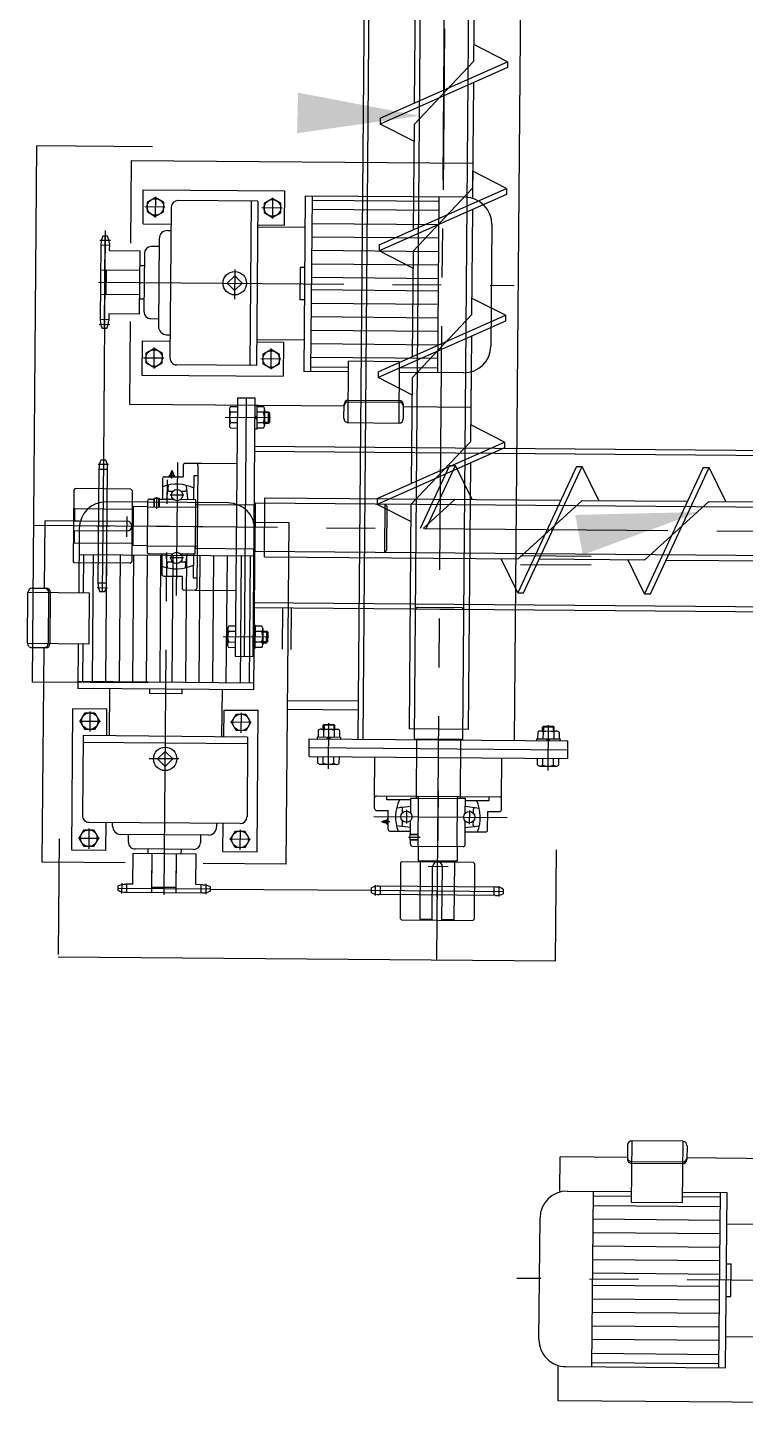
# Model space of a CAD drawing. Header units: millimetres. Extents: x 10462777 to 22643323, y 453826 to 1389191.
# Drawn here: x 11228639 to 11229375, y 601181 to 602592 of the extents above; entities that cross this region are included whole.
import ezdxf

# ---------------------------------------------------------------- set-up
doc = ezdxf.new("R2010")
doc.units = ezdxf.units.MM
doc.header["$LTSCALE"] = 200
doc.header["$MEASUREMENT"] = 0
doc.linetypes.add('CENTER', pattern=[2, 1.25, -0.25, 0.25, -0.25])
doc.layers.get('0').update_dxf_attribs({"linetype": 'CONTINUOUS'})
for name, color, linetype in [('1', 1, 'CENTER'), ('2', 2, 'CONTINUOUS'), ('4', 4, 'CONTINUOUS'), ('5', 4, 'CONTINUOUS'), ('CL', 3, 'CONTINUOUS'), ('panel', 4, 'CONTINUOUS')]:
    doc.layers.add(name, color=color, linetype=linetype)

# ---------------------------------------------------------------- blocks, each defined once
blk = doc.blocks.new('RS50-17NT')
for p, q in [((39.3, 0), (-39.3, 0)), ((-38.1, 0), (-38.1, -8.7)), ((-12.5, 0), (-12.5, -40)), ((12.5, 0), (12.5, -40)), ((38.1, 0), (38.1, -8.7)), ((-47.2, -2), (-47.2, -6.7)), ((-32.5, -8.7), (-39.3, -8.7)), ((-32.5, -40), (-32.5, -8.7)), ((39.3, -8.7), (32.5, -8.7)), ((32.5, -8.7), (32.5, -40)), ((47.2, -6.7), (47.2, -2)), ((32.5, -40), (-32.5, -40))]:
    blk.add_line(p, q)
for centre, start, end in [((-39.3, -16.9), 90, 117.8693), ((39.3, -16.9), 62.1307, 90), ((-39.3, 8.2), 242.1307, 270), ((39.3, 8.2), 270, 297.8693)]:
    blk.add_arc(centre, 16.9, start, end)
at = {"layer": '1'}
blk.add_line((-47.2, -4.4), (47.2, -4.4), dxfattribs=at)
at = {"layer": 'CL'}
for p, q in [((-43.2, 1), (-43.2, -9.7)), ((0, 2), (0, -42)), ((43.2, 1), (43.2, -9.7))]:
    blk.add_line(p, q, dxfattribs=at)
blk = doc.blocks.new('shot mc')
for p, q in [((13133584.9, -247464.8), (13133578.1, -248298.4)), ((13133244.4, -248239.7), (13133248.9, -247689.9)), ((13133367.4, -247690.9), (13133248.9, -247689.9)), ((13133345.8, -247704.8), (13133345.1, -247789.8)), ((13133345.8, -247704.8), (13133695.8, -247707.7)), ((13133695.8, -247707.7), (13133695.5, -247742.7)), ((13133357.8, -247769.9), (13133358.1, -247734.9)), ((13133358.1, -247734.9), (13133503.1, -247736.1)), ((13133502.8, -247771.1), (13133503.1, -247736.1)), ((13133524, -247741.3), (13133522.6, -247921.3)), ((13133687.9, -247742.6), (13133524, -247741.3)), ((13133531, -247741.3), (13133529.5, -247921.3)), ((13133661, -247742.4), (13133659.6, -247922.4)), ((13133386.7, -247752.7), (13133385.4, -247907.6)), ((13133475.5, -247746.5), (13133393.7, -247745.9)), ((13133475.5, -247746.5), (13133393.7, -247745.9)), ((13133468.6, -247746.5), (13133467.2, -247915.1)), ((13133475.5, -247746.5), (13133474.1, -247915.2)), ((13133357.8, -247769.9), (13133386.5, -247770.1)), ((13133715.3, -247770.5), (13133714.3, -247895.2)), ((13133382.8, -247776.8), (13133386.5, -247776.8)), ((13133475.3, -247770.9), (13133502.8, -247771.1)), ((13133523.8, -247773.6), (13133475.3, -247773.2)), ((13133374.3, -247793.2), (13133366.3, -247793.2)), ((13133374.4, -247785.1), (13133373.7, -247875)), ((13133359.2, -247812.9), (13133355, -247812.9)), ((13133359.3, -247800), (13133358.8, -247860)), ((13133518.8, -247814.6), (13133518.5, -247847.9)), ((13133523.4, -247814.6), (13133518.8, -247814.6)), ((13133358.9, -247846.9), (13133354.7, -247846.9)), ((13133523.2, -247847.9), (13133518.5, -247847.9)), ((13133365.7, -247867), (13133373.7, -247867.1)), ((13133344.5, -247869.8), (13133343.8, -247954.8)), ((13133382, -247883.5), (13133385.6, -247883.5)), ((13133356.8, -247889.9), (13133356.5, -247924.9)), ((13133356.8, -247889.9), (13133385.6, -247890.1)), ((13133474.3, -247890.9), (13133501.8, -247891.1)), ((13133522.8, -247889), (13133474.4, -247888.6)), ((13133501.8, -247891.1), (13133501.5, -247926.1)), ((13133567.9, -247973.6), (13133568.4, -247910.8)), ((13133620.8, -247911.2), (13133568.4, -247910.8)), ((13133620.3, -247974.1), (13133620.8, -247911.2)), ((13133356.5, -247924.9), (13133501.5, -247926.1)), ((13133474.1, -247915.2), (13133392.3, -247914.5)), ((13133474.1, -247915.2), (13133392.3, -247914.5)), ((13133568.4, -247921.6), (13133522.6, -247921.3)), ((13133686.4, -247922.6), (13133620.7, -247922.1)), ((13133694.1, -247922.7), (13133693.8, -247957.7)), ((13133454.5, -247948.2), (13133452.4, -248213.2)), ((13133454.5, -247948.2), (13133472.5, -247948.4)), ((13133463.5, -247948.3), (13133461.4, -248213.3)), ((13133472.5, -247948.4), (13133470.4, -248213.4)), ((13133568.1, -247950.6), (13133620.5, -247951.1)), ((13133568.1, -247952.3), (13133620.4, -247952.8)), ((13133343.8, -247954.8), (13133563.8, -247956.6)), ((13133563.7, -247969.3), (13133563.8, -247954.9)), ((13133624.6, -247969.8), (13133624.7, -247955.4)), ((13133624.7, -247957.1), (13133693.8, -247957.7)), ((13133567.9, -247973.6), (13133620.3, -247974.1)), ((13135268.1, -248013), (13133472.1, -247998.3)), ((13133311.8, -248139.2), (13133312.8, -248019.9)), ((13133312.7, -248021.3), (13133321.4, -248021.4)), ((13133314.8, -248012), (13133319.6, -248012)), ((13133320.5, -248139.3), (13133321.5, -248019.9)), ((13133412, -248015.4), (13133454, -248015.7)), ((13133286.8, -248042.8), (13133286.2, -248115.8)), ((13133288.3, -248041.4), (13133286.8, -248042.8)), ((13133346.8, -248043.3), (13133345.3, -248041.8)), ((13133346.8, -248043.3), (13133346.2, -248116.3)), ((13133445, -248056), (13133320.4, -248054.9)), ((13133347.6, -248059.8), (13133346.6, -248060.8)), ((13133347.6, -248059.8), (13133347.3, -248099.8)), ((13133362.4, -248060), (13133347.6, -248059.8)), ((13133256.9, -248143.5), (13133257.5, -248074.4)), ((13133292.5, -248074.7), (13133257.5, -248074.4)), ((13133507.5, -248076.5), (13133472.5, -248076.2)), ((13133504.6, -248426.5), (13133507.5, -248076.5)), ((13133292.4, -248082.4), (13133291.9, -248148.1)), ((13133472.4, -248083.9), (13133471.1, -248247.7)), ((13133472.2, -248110.7), (13133292.2, -248109.2)), ((13133347.3, -248099.8), (13133346.3, -248098.8)), ((13133362.1, -248100), (13133347.3, -248099.8)), ((13133287.7, -248117.4), (13133286.2, -248115.8)), ((13133344.6, -248117.8), (13133346.2, -248116.3)), ((13133817.2, -248111), (13133744.8, -248110.4)), ((13133817.1, -248120), (13133744.8, -248119.4)), ((13133239.5, -248200), (13133239.9, -248147.7)), ((13133239.9, -248147.7), (13133302.7, -248148.2)), ((13133244.2, -248143.4), (13133258.7, -248143.6)), ((13133260.8, -248200.2), (13133261.2, -248147.8)), ((13133262.5, -248200.2), (13133262.9, -248147.8)), ((13133302.7, -248148.2), (13133302.3, -248200.5)), ((13133311.8, -248137.8), (13133320.5, -248137.9)), ((13133318.5, -248147.2), (13133313.7, -248147.2)), ((13133410.9, -248145.4), (13133452.9, -248145.7)), ((13135266.7, -248178.2), (13133470.8, -248163.5)), ((13133500.7, -248206.1), (13133501.1, -248163.7)), ((13133509.7, -248206.2), (13133510.1, -248163.8)), ((13133239.5, -248200), (13133302.3, -248200.5)), ((13133243.7, -248204.3), (13133258.2, -248204.4)), ((13133254.6, -248424.4), (13133256.4, -248204.4)), ((13133291.5, -248200.4), (13133291.1, -248246.2)), ((13133452.4, -248213.2), (13133470.4, -248213.4)), ((13133362.9, -248240.6), (13133244.4, -248239.7)), ((13133471.1, -248247.7), (13133291.1, -248246.2)), ((13133471.1, -248240.8), (13133291.2, -248239.3)), ((13133323.4, -248246.5), (13133323, -248295)), ((13133364.4, -248246.8), (13133364.4, -248251.4)), ((13133397.7, -248247.1), (13133397.7, -248251.7)), ((13133438.8, -248247.4), (13133438.4, -248295.9)), ((13133397.7, -248251.7), (13133364.4, -248251.4)), ((13133506, -248258.5), (13133578.4, -248259.1)), ((13133284.7, -248412.2), (13133285.9, -248267.2)), ((13133320.9, -248267.4), (13133285.9, -248267.2)), ((13133320.7, -248294.9), (13133320.9, -248267.4)), ((13133440.7, -248295.9), (13133440.9, -248268.4)), ((13133440.9, -248268.4), (13133475.9, -248268.7)), ((13133474.7, -248413.7), (13133475.9, -248268.7)), ((13133505.9, -248267.5), (13133578.3, -248268.1)), ((13133296.4, -248294.7), (13133295.7, -248376.6)), ((13133296.4, -248294.7), (13133295.7, -248376.6)), ((13133465, -248303), (13133296.3, -248301.7)), ((13133465, -248296.1), (13133296.4, -248294.7)), ((13133465, -248296.1), (13133464.4, -248378)), ((13133465, -248296.1), (13133464.4, -248378)), ((13133528, -248316), (13133528.2, -248298)), ((13133528.1, -248307), (13133793.1, -248309.1)), ((13133528.2, -248298), (13133793.2, -248300.1)), ((13133793, -248318.1), (13133793.2, -248300.1)), ((13133528, -248316), (13133793, -248318.1)), ((13133595.2, -248358.5), (13133595.5, -248316.5)), ((13133725.2, -248359.6), (13133725.5, -248317.6)), ((13133457.4, -248384.8), (13133302.6, -248383.6)), ((13133319.7, -248412.4), (13133320, -248383.7)), ((13133326.6, -248387.4), (13133326.6, -248383.8)), ((13133433.3, -248388.3), (13133433.3, -248384.6)), ((13133439.7, -248413.4), (13133440, -248384.7)), ((13133271.9, -248400.6), (13133270.9, -248519.1)), ((13133424.8, -248396.6), (13133334.9, -248395.9)), ((13133342.8, -248404), (13133342.9, -248395.9)), ((13133416.7, -248396.5), (13133416.6, -248404.6)), ((13133319.7, -248412.4), (13133284.7, -248412.2)), ((13133409.6, -248411.4), (13133349.7, -248410.9)), ((13133362.7, -248411), (13133362.7, -248415.3)), ((13133396.8, -248411.3), (13133396.7, -248415.6)), ((13133439.7, -248413.4), (13133474.7, -248413.7)), ((13133639.8, -248408.1), (13133639.7, -248422.9)), ((13133679.8, -248408.4), (13133679.7, -248423.2)), ((13133780.6, -248525.7), (13133781.5, -248411.7)), ((13133339.6, -248425.1), (13133254.6, -248424.4)), ((13133504.6, -248426.5), (13133419.6, -248425.8)), ((13133623.2, -248423.7), (13133621.6, -248425.2)), ((13133623.2, -248423.7), (13133696.1, -248424.3)), ((13133639.7, -248422.9), (13133640.7, -248423.9)), ((13133639.7, -248422.9), (13133679.7, -248423.2)), ((13133679.7, -248423.2), (13133678.7, -248424.2)), ((13133697.6, -248425.8), (13133696.1, -248424.3)), ((13133591.8, -248455.7), (13133591.8, -248450.9)), ((13133719.1, -248450), (13133599.7, -248449)), ((13133719.1, -248458.7), (13133599.7, -248457.7)), ((13133601.1, -248457.8), (13133601.2, -248449.1)), ((13133717.6, -248458.7), (13133717.7, -248450)), ((13133727, -248452), (13133727, -248456.8)), ((13133621.2, -248482.2), (13133622.7, -248483.7)), ((13133622.7, -248483.7), (13133695.7, -248484.3)), ((13133697.2, -248482.8), (13133695.7, -248484.3)), ((13133270.9, -248521.6), (13133780.6, -248525.7)), ((13133854.4, -248714.5), (13133854.3, -248729)), ((13133858.7, -248710.3), (13133858.2, -248773.1)), ((13133911, -248710.7), (13133858.7, -248710.3)), ((13133911, -248710.7), (13133910.5, -248773.6)), ((13133915.3, -248715), (13133915.1, -248729.5)), ((13133784.9, -248761.7), (13133785.2, -248726.7)), ((13133854.3, -248727.3), (13133785.2, -248726.7)), ((13134135.2, -248729.6), (13133915.2, -248727.8)), ((13133910.9, -248732), (13133858.5, -248731.6)), ((13133910.8, -248733.7), (13133858.5, -248733.3)), ((13133792.6, -248761.8), (13133858.3, -248762.3)), ((13133817.9, -248942), (13133819.4, -248762)), ((13133910.6, -248762.7), (13133956.4, -248763.1)), ((13133948, -248943), (13133949.5, -248763)), ((13133954.9, -248943.1), (13133956.4, -248763.1)), ((13133858.2, -248773.1), (13133910.5, -248773.6)), ((13133763.6, -248913.8), (13133764.7, -248789.2)), ((13133956.1, -248795.4), (13134004.6, -248795.8)), ((13133955.8, -248836.5), (13133960.4, -248836.5)), ((13133960.1, -248869.8), (13133960.4, -248836.5)), ((13133955.5, -248869.8), (13133960.1, -248869.8)), ((13133955.2, -248910.8), (13134003.7, -248911.2)), ((13133783.1, -248976.7), (13133783.4, -248941.7)), ((13133791.1, -248941.8), (13133954.9, -248943.1)), ((13134133.1, -248979.6), (13133783.1, -248976.7))]:
    blk.add_line(p, q)
at = {"color": 1}
for p, q in [((13133666.7, -247569.8), (13133665.3, -247735)), ((13133387.5, -248030.9), (13133387.6, -248022.3)), ((13133393, -248014.6), (13133391.9, -248151.1)), ((13133371.8, -248050.2), (13133371.7, -248062.1)), ((13133399.7, -248048.1), (13133385.7, -248048)), ((13133419.2, -248080.4), (13133350.7, -248079.9)), ((13133399.2, -248112.5), (13133385.2, -248112.3)), ((13133660.2, -248351.3), (13133659.7, -248419.8)), ((13133594.4, -248377.5), (13133730.9, -248378.6)), ((13133627.9, -248370.8), (13133627.8, -248384.8)), ((13133692.3, -248371.3), (13133692.2, -248385.3)), ((13133610.8, -248383), (13133602.2, -248382.9)), ((13133630, -248398.7), (13133641.9, -248398.8))]:
    blk.add_line(p, q, dxfattribs=at)
at = {"color": 2, "linetype": 'CENTER'}
for p, q in [((13133451.9, -247816.8), (13133451.6, -247847)), ((13133394.4, -248318.6), (13133364.2, -248318.4))]:
    blk.add_line(p, q, dxfattribs=at)
at = {"color": 3}
for p, q in [((13133386.8, -248024.2), (13133387.5, -248024.2)), ((13133388.3, -248024.2), (13133387.5, -248024.2)), ((13133399, -248017.3), (13133398.9, -248029.3)), ((13133401, -248015.3), (13133412, -248015.4)), ((13133414, -248017.4), (13133412.9, -248143.4)), ((13133377.9, -248031.1), (13133377.7, -248052.1)), ((13133379.9, -248029.1), (13133398.9, -248029.3)), ((13133383.7, -248037.7), (13133381.9, -248052.1)), ((13133384.7, -248029.1), (13133384.7, -248028.2)), ((13133384.9, -248028), (13133387.5, -248028)), ((13133386.1, -248028.2), (13133386, -248029.2)), ((13133390.1, -248028.1), (13133387.5, -248028)), ((13133389, -248028.3), (13133389, -248029.2)), ((13133390.4, -248029.2), (13133390.4, -248028.3)), ((13133401.9, -248038), (13133403.5, -248052.3)), ((13133409.9, -248052.4), (13133410.1, -248027.8)), ((13133410.1, -248027.8), (13133413.9, -248027.8)), ((13133364.5, -248052), (13133368.8, -248052)), ((13133374.7, -248051.5), (13133368.8, -248051.4)), ((13133368.8, -248051.4), (13133368.8, -248060)), ((13133369.4, -248051.4), (13133369.4, -248060)), ((13133374, -248060.1), (13133374.1, -248051.5)), ((13133374.6, -248060.1), (13133374.7, -248051.5)), ((13133374.7, -248052.1), (13133388.7, -248052.2)), ((13133384.6, -248043.8), (13133388.8, -248043.8)), ((13133396.7, -248043.9), (13133400.9, -248043.9)), ((13133396.7, -248052.2), (13133411.7, -248052.4)), ((13133411.7, -248052.4), (13133411.6, -248060.4)), ((13133362.5, -248054), (13133362, -248106)), ((13133362.4, -248060), (13133413.6, -248060.4)), ((13133362.1, -248100), (13133413.3, -248100.4)), ((13133364, -248108), (13133388.3, -248108.2)), ((13133377.2, -248108.1), (13133377.1, -248129.1)), ((13133383, -248122.5), (13133381.4, -248108.1)), ((13133396.2, -248108.2), (13133411.2, -248108.4)), ((13133401.2, -248122.5), (13133403, -248108.3)), ((13133409.4, -248108.3), (13133409.2, -248132.9)), ((13133411.2, -248108.4), (13133411.3, -248100.4)), ((13133384, -248116.5), (13133388.2, -248116.5)), ((13133396.1, -248116.6), (13133400.3, -248116.6)), ((13133379, -248131.1), (13133398, -248131.3)), ((13133398, -248131.3), (13133397.9, -248143.3)), ((13133409.2, -248132.9), (13133413, -248132.9)), ((13133399.9, -248145.3), (13133410.9, -248145.4)), ((13133595.1, -248369.5), (13133595.2, -248358.5)), ((13133597.2, -248356.5), (13133723.2, -248357.6)), ((13133607.6, -248360.4), (13133607.7, -248356.6)), ((13133632.2, -248360.6), (13133607.6, -248360.4)), ((13133632.1, -248373.8), (13133632.2, -248358.8)), ((13133632.2, -248358.8), (13133640.2, -248358.9)), ((13133639.8, -248408.1), (13133640.2, -248356.9)), ((13133679.8, -248408.4), (13133680.2, -248357.2)), ((13133688.2, -248359.3), (13133680.2, -248359.2)), ((13133688.1, -248374.3), (13133688.2, -248359.3)), ((13133688.2, -248361.1), (13133712.7, -248361.3)), ((13133712.7, -248361.3), (13133712.7, -248357.5)), ((13133725.1, -248370.6), (13133725.2, -248359.6)), ((13133597.1, -248371.5), (13133609.1, -248371.6)), ((13133608.9, -248390.6), (13133609.1, -248371.6)), ((13133617.9, -248368.6), (13133632.1, -248367)), ((13133623.7, -248373.8), (13133623.7, -248369.6)), ((13133702.3, -248369.3), (13133688.1, -248367.5)), ((13133696.4, -248374.4), (13133696.5, -248370.2)), ((13133710.9, -248391.5), (13133711.1, -248372.5)), ((13133711.1, -248372.5), (13133723.1, -248372.6)), ((13133604, -248382.2), (13133604, -248383)), ((13133604, -248383.7), (13133604, -248383)), ((13133607.8, -248385.6), (13133607.9, -248383)), ((13133607.9, -248380.4), (13133607.9, -248383)), ((13133609, -248380.1), (13133608.1, -248380.1)), ((13133608.1, -248381.5), (13133609, -248381.5)), ((13133608.1, -248384.4), (13133609, -248384.5)), ((13133609, -248385.8), (13133608.1, -248385.8)), ((13133617.5, -248386.8), (13133631.9, -248388.6)), ((13133623.6, -248385.9), (13133623.6, -248381.7)), ((13133631.9, -248395.8), (13133632, -248381.8)), ((13133687.8, -248406.5), (13133688, -248382.2)), ((13133702.4, -248387.5), (13133687.9, -248389.1)), ((13133696.3, -248386.5), (13133696.4, -248382.3)), ((13133610.9, -248392.6), (13133631.9, -248392.8)), ((13133631.3, -248395.8), (13133631.2, -248401.7)), ((13133631.2, -248401.1), (13133639.8, -248401.1)), ((13133631.2, -248401.7), (13133639.8, -248401.7)), ((13133639.9, -248395.9), (13133631.3, -248395.8)), ((13133639.9, -248396.5), (13133631.3, -248396.4)), ((13133631.8, -248406), (13133631.8, -248401.7)), ((13133687.9, -248393.3), (13133708.9, -248393.4)), ((13133633.8, -248408), (13133685.8, -248408.5))]:
    blk.add_line(p, q, dxfattribs=at)
at = {"color": 7, "linetype": 'Continuous'}
for p, q in [((13133345.3, -248041.8), (13133288.3, -248041.4)), ((13133344.6, -248117.8), (13133287.7, -248117.4)), ((13133621.6, -248425.2), (13133621.2, -248482.2)), ((13133697.6, -248425.8), (13133697.2, -248482.8))]:
    blk.add_line(p, q, dxfattribs=at)
for points in [[(13133370.4, -247762.3), (13133378.9, -247757.5), (13133379, -247747.7), (13133370.5, -247742.7), (13133362, -247747.5), (13133361.9, -247757.3)], [(13133490.4, -247763.3), (13133498.9, -247758.5), (13133499, -247748.7), (13133490.5, -247743.7), (13133482, -247748.5), (13133481.9, -247758.3)], [(13133444.1, -247830.6), (13133451.8, -247823), (13133459.4, -247830.7), (13133451.7, -247838.3)], [(13133369.1, -247917.3), (13133377.6, -247912.5), (13133377.7, -247902.7), (13133369.3, -247897.7), (13133360.7, -247902.5), (13133360.7, -247912.3)], [(13133489.1, -247918.3), (13133497.6, -247913.5), (13133497.7, -247903.7), (13133489.3, -247898.7), (13133480.7, -247903.5), (13133480.6, -247913.3)], [(13133293.5, -248279.7), (13133298.5, -248271.3), (13133308.3, -248271.4), (13133313.1, -248279.9), (13133308.2, -248288.3), (13133298.4, -248288.3)], [(13133448.5, -248281), (13133453.5, -248272.5), (13133463.3, -248272.6), (13133468.1, -248281.2), (13133463.1, -248289.6), (13133453.3, -248289.5)], [(13133380.4, -248326.2), (13133388.2, -248318.6), (13133380.6, -248310.8), (13133372.8, -248318.4)], [(13133292.5, -248399.7), (13133297.5, -248391.3), (13133307.3, -248391.4), (13133312.1, -248399.9), (13133307.2, -248408.3), (13133297.4, -248408.2)], [(13133447.5, -248401), (13133452.5, -248392.5), (13133462.3, -248392.6), (13133467.1, -248401.2), (13133462.2, -248409.6), (13133452.4, -248409.5)]]:
    blk.add_lwpolyline(points, close=True)
for centre, radius in [((13133370.5, -247752.5), 8.49), ((13133490.4, -247753.5), 8.49), ((13133451.8, -247830.7), 12), ((13133369.2, -247907.5), 8.49), ((13133489.2, -247908.5), 8.49), ((13133303.3, -248279.8), 8.49), ((13133458.3, -248281.1), 8.49), ((13133380.5, -248318.5), 12), ((13133302.3, -248399.8), 8.49), ((13133457.3, -248401.1), 8.49)]:
    blk.add_circle(centre, radius)
at = {"color": 3}
for centre in [(13133392.7, -248048), (13133392.2, -248112.4), (13133627.8, -248377.8), (13133692.2, -248378.3)]:
    blk.add_circle(centre, 5.77, dxfattribs=at)
for centre, radius, start, end in [((13133393.6, -247752.8), 6.92, 89.5305, 179.5305), ((13133687.6, -247770.3), 27.7, 359.5305, 89.5305), ((13133382.8, -247785.1), 8.39, 89.5305, 179.5305), ((13133366.2, -247800.1), 6.92, 89.5305, 179.5305), ((13133365.8, -247860.1), 6.92, 179.5305, 269.5305), ((13133382, -247875.1), 8.39, 179.5305, 269.5305), ((13133686.6, -247894.9), 27.7, 269.5305, 359.5305), ((13133392.3, -247907.6), 6.92, 179.5305, 269.5305), ((13133568.1, -247954.9), 4.26, 89.5305, 179.5305), ((13133568.1, -247956.6), 4.26, 89.5305, 179.5305), ((13133620.4, -247957), 4.26, 359.5305, 89.5305), ((13133620.4, -247955.3), 4.26, 359.5305, 89.5305), ((13133568, -247969.4), 4.26, 179.5305, 269.5305), ((13133620.3, -247969.8), 4.26, 269.5305, 359.5305), ((13133329.7, -248020), 16.9, 151.6612, 179.5305), ((13133304.6, -248019.8), 16.9, 359.5305, 27.3997), ((13133320.1, -248082.6), 27.7, 89.5305, 179.5305), ((13133444.7, -248083.6), 27.7, 359.5305, 89.5305), ((13133244.2, -248147.7), 4.26, 89.5305, 179.5305), ((13133256.9, -248147.8), 4.26, 359.5305, 89.5305), ((13133258.6, -248147.8), 4.26, 359.5305, 89.5305), ((13133328.7, -248139.4), 16.9, 179.5305, 207.3997), ((13133303.6, -248139.2), 16.9, 331.6612, 359.5305), ((13133243.7, -248200), 4.26, 179.5305, 269.5305), ((13133256.5, -248200.1), 4.26, 269.5305, 359.5305), ((13133258.2, -248200.2), 4.26, 269.5305, 359.5305), ((13133302.6, -248376.6), 6.92, 179.5305, 269.5305), ((13133335, -248387.5), 8.39, 179.5305, 269.5305), ((13133424.9, -248388.2), 8.39, 269.5305, 359.5305), ((13133457.4, -248377.9), 6.92, 269.5305, 359.5305), ((13133349.7, -248404), 6.92, 179.5305, 269.5305), ((13133409.7, -248404.5), 6.92, 269.5305, 359.5305), ((13133599.6, -248465.9), 16.9, 89.5305, 117.3997), ((13133599.8, -248440.8), 16.9, 241.6612, 269.5305), ((13133719, -248466.9), 16.9, 61.6612, 89.5305), ((13133719.2, -248441.8), 16.9, 269.5305, 297.3997), ((13133858.7, -248714.6), 4.26, 89.5305, 179.5305), ((13133911, -248715), 4.26, 359.5305, 89.5305), ((13133858.6, -248727.3), 4.26, 179.5305, 269.5305), ((13133858.5, -248729), 4.26, 179.5305, 269.5305), ((13133910.9, -248729.5), 4.26, 269.5305, 359.5305), ((13133910.9, -248727.8), 4.26, 269.5305, 359.5305), ((13133792.4, -248789.4), 27.7, 89.5305, 179.5305), ((13133791.3, -248914.1), 27.7, 179.5305, 269.5305)]:
    blk.add_arc(centre, radius, start, end)
for centre, radius, start, end in [((13133376.1, -248023), 10.7, 331.9998, 353.5358), ((13133399, -248023.2), 10.7, 185.5252, 207.0612), ((13133401, -248017.3), 2, 89.5305, 179.5305), ((13133412, -248017.4), 2, 359.5305, 89.5305), ((13133392.1, -248078.2), 41.4, 64.3851, 110.2646), ((13133379.9, -248031.1), 2, 89.5305, 179.5305), ((13133384.9, -248028.2), 0.22, 89.5305, 179.5305), ((13133385.8, -248028.2), 0.22, 359.5305, 89.5305), ((13133386.3, -248028.2), 0.22, 89.5305, 179.5305), ((13133388.8, -248028.3), 0.22, 359.5305, 89.5305), ((13133389.2, -248028.3), 0.22, 89.5305, 179.5305), ((13133390.1, -248028.3), 0.22, 359.5305, 89.5305), ((13133364.5, -248054), 2, 89.5305, 179.5305), ((13133384.6, -248042.3), 1.5, 172.8373, 269.5305), ((13133400.9, -248042.4), 1.5, 269.5305, 6.2237), ((13133364, -248106), 2, 179.5305, 269.5305), ((13133392.1, -248082.2), 41.4, 248.7963, 294.6758), ((13133384, -248118), 1.5, 89.5305, 186.2237), ((13133400.3, -248118.1), 1.5, 352.8373, 89.5305), ((13133379.1, -248129.1), 2, 179.5305, 269.5305), ((13133399.9, -248143.3), 2, 179.5305, 269.5305), ((13133410.9, -248143.4), 2, 269.5305, 359.5305), ((13133597.2, -248358.5), 2, 89.5305, 179.5305), ((13133658, -248378.4), 41.4, 154.3851, 200.2646), ((13133662, -248378.4), 41.4, 338.7963, 24.6758), ((13133723.2, -248359.6), 2, 359.5305, 89.5305), ((13133597.1, -248369.5), 2, 179.5305, 269.5305), ((13133622.2, -248369.6), 1.5, 359.5305, 96.2237), ((13133698, -248370.2), 1.5, 82.8373, 179.5305), ((13133723.1, -248370.6), 2, 269.5305, 359.5305), ((13133603, -248371.5), 10.7, 275.5252, 297.0612), ((13133602.8, -248394.4), 10.7, 61.9998, 83.5358), ((13133608.1, -248384.2), 0.22, 179.5305, 269.5305), ((13133608.1, -248384.7), 0.22, 89.5305, 179.5305), ((13133608.1, -248385.6), 0.22, 179.5305, 269.5305), ((13133608.1, -248380.4), 0.22, 89.5305, 179.5305), ((13133608.1, -248381.3), 0.22, 179.5305, 269.5305), ((13133608.1, -248381.7), 0.22, 89.5305, 179.5305), ((13133610.9, -248390.6), 2, 179.5305, 269.5305), ((13133622.1, -248385.9), 1.5, 262.8373, 359.5305), ((13133697.8, -248386.5), 1.5, 179.5305, 276.2237), ((13133708.9, -248391.4), 2, 269.5305, 359.5305), ((13133633.8, -248406), 2, 179.5305, 269.5305), ((13133685.8, -248406.5), 2, 269.5305, 359.5305)]:
    blk.add_arc(centre, radius, start, end, dxfattribs=at)
for points in [[(13133515.7, -247676.9), (13133641.2, -247659), (13133516.7, -247635.3)], [(13133808.5, -248109.3), (13133927.3, -248065.4), (13133800.7, -248068.3)]]:
    blk.add_solid(points)
at = {"layer": '1'}
for p, q in [((13133658.8, -248524.7), (13133684.6, -245377.1)), ((13133370.5, -247742), (13133370.4, -247763.3)), ((13133380.2, -247752.6), (13133359.7, -247752.4)), ((13133500.3, -247753.6), (13133479.7, -247753.4)), ((13133490.5, -247743), (13133490.4, -247764.3)), ((13133313.5, -247829.6), (13133738, -247833)), ((13133369.1, -247918), (13133369.3, -247896.7)), ((13133489.1, -247919), (13133489.3, -247897.7)), ((13133379, -247907.6), (13133358.4, -247907.4)), ((13133499, -247908.6), (13133478.4, -247908.4)), ((13133441.9, -247968.1), (13133488.5, -247968.5)), ((13133317.2, -248012), (13133316.1, -248147.2)), ((13133379.4, -248456.8), (13133382.9, -248032.2)), ((13133245.8, -248079), (13135300.1, -248095.8)), ((13133341.4, -248090.7), (13133341.5, -248070.1)), ((13133440, -248193.1), (13133486.6, -248193.5)), ((13133303.4, -248270), (13133303.2, -248290.6)), ((13133458.4, -248271.3), (13133458.2, -248291.8)), ((13133292.8, -248279.7), (13133314.1, -248279.9)), ((13133468.8, -248281.2), (13133447.5, -248281)), ((13133547.9, -248328.6), (13133548.3, -248282)), ((13133772.9, -248330.5), (13133773.3, -248283.9)), ((13133302.4, -248390), (13133302.2, -248410.6)), ((13133457.4, -248391.3), (13133457.2, -248411.9)), ((13133291.8, -248399.7), (13133313.1, -248399.9)), ((13133467.8, -248401.2), (13133446.5, -248401)), ((13133670.6, -248429.1), (13133649.9, -248429)), ((13133591.8, -248453.3), (13133727, -248454.4)), ((13134165.5, -248854.8), (13133741, -248851.3))]:
    blk.add_line(p, q, dxfattribs=at)
at = {"layer": '2'}
for p, q in [((13133606.1, -245491.5), (13133583.1, -248298.4)), ((13133635.9, -248297.8), (13133658.9, -245492.9)), ((13133685.4, -248298.2), (13133708.4, -245493.3)), ((13133761.3, -245492.8), (13133738.3, -248299.7)), ((13133697.5, -247495.1), (13133696.6, -247603.3)), ((13133636.7, -247537.8), (13133635.8, -247646)), ((13133731.4, -247603.6), (13133696.8, -247585.9)), ((13133731.3, -247609.6), (13133600.8, -247667.5)), ((13133600.9, -247661.5), (13133731.4, -247603.6)), ((13133696.6, -247603.3), (13133635.6, -247667.8)), ((13133731.4, -247603.6), (13133731.3, -247609.6)), ((13133696.4, -247625.1), (13133695.6, -247733.3)), ((13133600.9, -247661.5), (13133600.8, -247667.5)), ((13133635.5, -247685.2), (13133600.8, -247667.5)), ((13133635.6, -247667.8), (13133634.7, -247776)), ((13133730.3, -247733.6), (13133695.7, -247715.9)), ((13133599.8, -247791.5), (13133730.3, -247733.6)), ((13133730.3, -247739.6), (13133599.8, -247797.5)), ((13133695.6, -247733.3), (13133634.5, -247797.8)), ((13133730.3, -247733.6), (13133730.3, -247739.6)), ((13133695.4, -247755.1), (13133694.5, -247863.3)), ((13133599.8, -247791.5), (13133599.8, -247797.5)), ((13133634.4, -247815.2), (13133599.8, -247797.5)), ((13133634.5, -247797.8), (13133633.6, -247906)), ((13133319.9, -247817.1), (13133319.7, -247842.1)), ((13133319.9, -247817.1), (13133354.9, -247817.4)), ((13133319.7, -247842.1), (13133354.7, -247842.4)), ((13133729.2, -247863.6), (13133694.6, -247845.9)), ((13133598.8, -247921.5), (13133729.2, -247863.6)), ((13133694.5, -247863.3), (13133633.5, -247927.8)), ((13133729.2, -247863.6), (13133729.2, -247869.6)), ((13133729.2, -247869.6), (13133598.7, -247927.5)), ((13133694.3, -247885.1), (13133693.4, -247993.3)), ((13133598.8, -247921.5), (13133598.7, -247927.5)), ((13133633.3, -247945.2), (13133598.7, -247927.5)), ((13133633.5, -247927.8), (13133632.6, -248036)), ((13133728.2, -247993.6), (13133693.6, -247975.9)), ((13133597.7, -248051.5), (13133728.2, -247993.6)), ((13133693.4, -247993.3), (13133632.4, -248057.8)), ((13133728.2, -247993.6), (13133728.1, -247999.6)), ((13135268, -248018), (13133472.1, -248003.3)), ((13133728.1, -247999.6), (13133597.7, -248057.5)), ((13133412, -248015.4), (13133418, -248015.4)), ((13133672, -248017.5), (13133642, -248082.3)), ((13133648, -248082.3), (13133678, -248017.5)), ((13133672, -248017.5), (13133678, -248017.5)), ((13133695.1, -248052.4), (13133678, -248017.5)), ((13133693.3, -248015.1), (13133691, -248288.3)), ((13133802, -248018.6), (13133741.9, -248148.1)), ((13133747.9, -248148.1), (13133808, -248018.6)), ((13133802, -248018.6), (13133808, -248018.6)), ((13133825.1, -248053.5), (13133808, -248018.6)), ((13133932, -248019.6), (13133871.9, -248149.1)), ((13133877.9, -248149.2), (13133938, -248019.7)), ((13133932, -248019.6), (13133938, -248019.7)), ((13133955.1, -248054.6), (13133938, -248019.7)), ((13133482.7, -248050.7), (13133785.9, -248053.2)), ((13133597.7, -248051.5), (13133597.7, -248057.5)), ((13133645, -248082.3), (13133677.7, -248052.3)), ((13133287.6, -248061.8), (13133286.6, -248062.8)), ((13133287.6, -248061.8), (13133287.5, -248074.3)), ((13133287.6, -248061.8), (13133346.6, -248062.3)), ((13133411.6, -248057.9), (13133411.3, -248102.9)), ((13133472.6, -248058.4), (13133411.6, -248057.9)), ((13133472.7, -248056.1), (13133472.3, -248105.6)), ((13133472.7, -248056.1), (13135257.6, -248070.7)), ((13133632.3, -248075.2), (13133597.7, -248057.5)), ((13133632.4, -248057.8), (13133630.5, -248287.8)), ((13133742.2, -248113.3), (13133807.7, -248053.4)), ((13133807.7, -248053.4), (13133915.9, -248054.2)), ((13133872.2, -248114.4), (13133937.7, -248054.4)), ((13133937.7, -248054.4), (13134045.9, -248055.3)), ((13133286.5, -248074.3), (13133341.5, -248074.8)), ((13133286.4, -248084.3), (13133341.4, -248084.8)), ((13133287.4, -248084.3), (13133287.3, -248096.8)), ((13133287.3, -248096.8), (13133286.3, -248095.8)), ((13133287.3, -248096.8), (13133346.3, -248097.3)), ((13133472.3, -248103.4), (13133411.3, -248102.9)), ((13133472.3, -248105.6), (13135257.2, -248120.2)), ((13133482.2, -248111.2), (13133742.2, -248113.3)), ((13133741.9, -248148.1), (13133724.8, -248113.2)), ((13133764, -248113.5), (13133872.2, -248114.4)), ((13133871.9, -248149.1), (13133854.8, -248114.2)), ((13133894, -248114.6), (13134002.2, -248115.5)), ((13133741.9, -248148.1), (13133747.9, -248148.1)), ((13133871.9, -248149.1), (13133877.9, -248149.2)), ((13135266.8, -248173.2), (13133470.8, -248158.5)), ((13133635.9, -248297.8), (13133685.4, -248298.2)), ((13133638.2, -248297.9), (13133637.7, -248358.9)), ((13133683.2, -248298.2), (13133682.7, -248359.2)), ((13133637.7, -248358.9), (13133682.7, -248359.2)), ((13133366.9, -248450.3), (13133367.2, -248415.3)), ((13133391.9, -248450.5), (13133392.2, -248415.5)), ((13133641.7, -248482.9), (13133642.2, -248423.9)), ((13133654.2, -248484), (13133654.6, -248429)), ((13133664.2, -248484.1), (13133664.6, -248429.1)), ((13133676.7, -248483.2), (13133677.2, -248424.2)), ((13133391.9, -248450.5), (13133366.9, -248450.3)), ((13133641.7, -248482.9), (13133642.7, -248483.9)), ((13133641.7, -248482.9), (13133654.2, -248483)), ((13133664.2, -248483.1), (13133676.7, -248483.2)), ((13133676.7, -248483.2), (13133675.7, -248484.2))]:
    blk.add_line(p, q, dxfattribs=at)
for centre, start, end in [((13133341.5, -248079.8), 269.5305, 89.5305), ((13133659.6, -248429), 359.5305, 179.5305)]:
    blk.add_arc(centre, 5, start, end, dxfattribs=at)
at = {"layer": '4'}
for p, q in [((13133319.1, -247776.8), (13133317.2, -248012)), ((13133482.2, -248111.2), (13133482.7, -248050.7)), ((13133605.7, -248057.2), (13133605.2, -248106.7)), ((13133607.6, -248059.2), (13133605.7, -248057.2)), ((13133607.6, -248059.2), (13133607.3, -248104.7)), ((13133607.3, -248104.7), (13133605.2, -248106.7)), ((13133639, -248162.9), (13133637, -248164.8)), ((13133637, -248164.8), (13133686.5, -248165.3)), ((13133639, -248162.9), (13133684.5, -248163.2)), ((13133684.5, -248163.2), (13133686.5, -248165.3)), ((13133691, -248288.3), (13133630.5, -248287.8)), ((13133426.6, -248452), (13133591.8, -248453.3))]:
    blk.add_line(p, q, dxfattribs=at)
for points in [[(13133482.7, -248050.7), (13133482.7, -248056.2), (13133476.6, -248056.1), (13133482.7, -248050.7)], [(13133482.2, -248111.2), (13133482.3, -248105.7), (13133476.2, -248105.6), (13133482.2, -248111.2)], [(13133630.5, -248287.8), (13133636, -248287.8), (13133636, -248293.9), (13133630.5, -248287.8)], [(13133691, -248288.3), (13133685.5, -248288.2), (13133685.5, -248294.3), (13133691, -248288.3)]]:
    blk.add_solid(points, dxfattribs=at)
at = {"layer": '5'}
for p, q in [((13133446.4, -247959.9), (13133446.3, -247976.4)), ((13133446.4, -247959.9), (13133446.3, -247976.4)), ((13133447.6, -247957.2), (13133454.5, -247957.2)), ((13133447.6, -247957.2), (13133454.5, -247957.2)), ((13133447.6, -247962.7), (13133454.4, -247962.7)), ((13133447.6, -247962.7), (13133454.4, -247962.7)), ((13133474.4, -247968.4), (13133472.4, -247966.4)), ((13133474.4, -247968.4), (13133472.4, -247966.4)), ((13133472.4, -247968.4), (13133474.4, -247970.4)), ((13133472.4, -247968.4), (13133474.4, -247970.4)), ((13133474.5, -247956.4), (13133472.5, -247956.4)), ((13133474.5, -247956.4), (13133472.5, -247956.4)), ((13133474.5, -247956.4), (13133474.3, -247980.3)), ((13133474.5, -247956.4), (13133474.3, -247980.3)), ((13133481.3, -247962.9), (13133474.4, -247962.9)), ((13133481.3, -247962.9), (13133474.4, -247962.9)), ((13133481.3, -247957.5), (13133474.5, -247957.4)), ((13133481.3, -247957.5), (13133474.5, -247957.4)), ((13133482.4, -247960.2), (13133482.3, -247976.7)), ((13133482.4, -247960.2), (13133482.3, -247976.7)), ((13133482.4, -247962.4), (13133486.4, -247962.5)), ((13133482.4, -247962.4), (13133486.4, -247962.5)), ((13133487.4, -247963.5), (13133482.4, -247963.4)), ((13133487.4, -247963.5), (13133482.4, -247963.4)), ((13133486.3, -247974.5), (13133486.4, -247962.5)), ((13133486.3, -247974.5), (13133486.4, -247962.5)), ((13133486.4, -247962.5), (13133487.4, -247963.5)), ((13133486.4, -247962.5), (13133487.4, -247963.5)), ((13133487.4, -247963.5), (13133487.3, -247973.5)), ((13133487.4, -247963.5), (13133487.3, -247973.5)), ((13133447.4, -247979.1), (13133454.3, -247979.2)), ((13133447.4, -247979.1), (13133454.3, -247979.2)), ((13133447.5, -247973.6), (13133454.3, -247973.7)), ((13133447.5, -247973.6), (13133454.3, -247973.7)), ((13133474.3, -247980.3), (13133472.3, -247980.3)), ((13133474.3, -247980.3), (13133472.3, -247980.3)), ((13133481.2, -247973.9), (13133474.3, -247973.9)), ((13133481.2, -247973.9), (13133474.3, -247973.9)), ((13133481.2, -247979.4), (13133474.3, -247979.3)), ((13133481.2, -247979.4), (13133474.3, -247979.3)), ((13133487.3, -247973.5), (13133482.3, -247973.4)), ((13133487.3, -247973.5), (13133482.3, -247973.4)), ((13133482.3, -247974.4), (13133486.3, -247974.5)), ((13133482.3, -247974.4), (13133486.3, -247974.5)), ((13133486.3, -247974.5), (13133487.3, -247973.5)), ((13133486.3, -247974.5), (13133487.3, -247973.5)), ((13133444.6, -248184.9), (13133444.5, -248201.4)), ((13133444.6, -248184.9), (13133444.5, -248201.4)), ((13133445.7, -248187.7), (13133452.6, -248187.7)), ((13133445.7, -248187.7), (13133452.6, -248187.7)), ((13133445.8, -248182.2), (13133452.6, -248182.2)), ((13133445.8, -248182.2), (13133452.6, -248182.2)), ((13133470.5, -248193.4), (13133472.5, -248195.4)), ((13133470.5, -248193.4), (13133472.5, -248195.4)), ((13133472.6, -248181.4), (13133470.6, -248181.4)), ((13133472.6, -248181.4), (13133470.6, -248181.4)), ((13133472.5, -248193.4), (13133470.6, -248191.4)), ((13133472.5, -248193.4), (13133470.6, -248191.4)), ((13133472.6, -248181.4), (13133472.4, -248205.3)), ((13133472.6, -248181.4), (13133472.4, -248205.3)), ((13133479.5, -248182.5), (13133472.6, -248182.4)), ((13133479.5, -248182.5), (13133472.6, -248182.4)), ((13133479.4, -248187.9), (13133472.6, -248187.9)), ((13133479.4, -248187.9), (13133472.6, -248187.9)), ((13133480.6, -248185.2), (13133480.5, -248201.7)), ((13133480.6, -248185.2), (13133480.5, -248201.7)), ((13133480.6, -248187.4), (13133484.6, -248187.5)), ((13133480.6, -248187.4), (13133484.6, -248187.5)), ((13133485.6, -248188.5), (13133480.6, -248188.4)), ((13133485.6, -248188.5), (13133480.6, -248188.4)), ((13133484.5, -248199.5), (13133484.6, -248187.5)), ((13133484.5, -248199.5), (13133484.6, -248187.5)), ((13133484.6, -248187.5), (13133485.6, -248188.5)), ((13133484.6, -248187.5), (13133485.6, -248188.5)), ((13133485.6, -248188.5), (13133485.5, -248198.5)), ((13133485.6, -248188.5), (13133485.5, -248198.5)), ((13133445.6, -248198.6), (13133452.5, -248198.7)), ((13133445.6, -248198.6), (13133452.5, -248198.7)), ((13133445.6, -248204.1), (13133452.4, -248204.2)), ((13133445.6, -248204.1), (13133452.4, -248204.2)), ((13133472.4, -248205.3), (13133470.4, -248205.3)), ((13133472.4, -248205.3), (13133470.4, -248205.3)), ((13133479.3, -248204.4), (13133472.4, -248204.3)), ((13133479.3, -248204.4), (13133472.4, -248204.3)), ((13133479.4, -248198.9), (13133472.5, -248198.9)), ((13133479.4, -248198.9), (13133472.5, -248198.9)), ((13133485.5, -248198.5), (13133480.5, -248198.4)), ((13133485.5, -248198.5), (13133480.5, -248198.4)), ((13133480.5, -248199.4), (13133484.5, -248199.5)), ((13133480.5, -248199.4), (13133484.5, -248199.5)), ((13133484.5, -248199.5), (13133485.5, -248198.5)), ((13133484.5, -248199.5), (13133485.5, -248198.5)), ((13133537.3, -248289.2), (13133537.2, -248296)), ((13133537.3, -248289.2), (13133537.2, -248296)), ((13133540, -248288.1), (13133556.5, -248288.2)), ((13133540, -248288.1), (13133556.5, -248288.2)), ((13133542.3, -248284.1), (13133543.3, -248283.1)), ((13133542.3, -248284.1), (13133543.3, -248283.1)), ((13133554.3, -248284.2), (13133542.3, -248284.1)), ((13133554.3, -248284.2), (13133542.3, -248284.1)), ((13133542.3, -248288.1), (13133542.3, -248284.1)), ((13133542.3, -248288.1), (13133542.3, -248284.1)), ((13133542.8, -248289.2), (13133542.7, -248296.1)), ((13133542.8, -248289.2), (13133542.7, -248296.1)), ((13133543.3, -248283.1), (13133553.3, -248283.2)), ((13133543.3, -248283.1), (13133553.3, -248283.2)), ((13133543.3, -248283.1), (13133543.3, -248288.1)), ((13133543.3, -248283.1), (13133543.3, -248288.1)), ((13133554.3, -248284.2), (13133553.3, -248283.2)), ((13133554.3, -248284.2), (13133553.3, -248283.2)), ((13133553.3, -248283.2), (13133553.3, -248288.2)), ((13133553.3, -248283.2), (13133553.3, -248288.2)), ((13133553.7, -248289.3), (13133553.7, -248296.2)), ((13133553.7, -248289.3), (13133553.7, -248296.2)), ((13133554.3, -248288.2), (13133554.3, -248284.2)), ((13133554.3, -248288.2), (13133554.3, -248284.2)), ((13133559.2, -248289.3), (13133559.2, -248296.2)), ((13133559.2, -248289.3), (13133559.2, -248296.2)), ((13133762.3, -248291), (13133762.2, -248297.9)), ((13133762.3, -248291), (13133762.2, -248297.9)), ((13133765, -248289.9), (13133781.5, -248290)), ((13133765, -248289.9), (13133781.5, -248290)), ((13133767.3, -248285.9), (13133768.3, -248284.9)), ((13133767.3, -248285.9), (13133768.3, -248284.9)), ((13133779.3, -248286), (13133767.3, -248285.9)), ((13133779.3, -248286), (13133767.3, -248285.9)), ((13133767.3, -248289.9), (13133767.3, -248285.9)), ((13133767.3, -248289.9), (13133767.3, -248285.9)), ((13133767.8, -248291.1), (13133767.7, -248297.9)), ((13133767.8, -248291.1), (13133767.7, -248297.9)), ((13133768.3, -248284.9), (13133778.3, -248285)), ((13133768.3, -248284.9), (13133778.3, -248285)), ((13133768.3, -248284.9), (13133768.3, -248289.9)), ((13133768.3, -248284.9), (13133768.3, -248289.9)), ((13133779.3, -248286), (13133778.3, -248285)), ((13133779.3, -248286), (13133778.3, -248285)), ((13133778.3, -248285), (13133778.3, -248290)), ((13133778.3, -248285), (13133778.3, -248290)), ((13133778.7, -248291.1), (13133778.7, -248298)), ((13133778.7, -248291.1), (13133778.7, -248298)), ((13133779.3, -248290), (13133779.3, -248286)), ((13133779.3, -248290), (13133779.3, -248286)), ((13133784.2, -248291.2), (13133784.2, -248298.1)), ((13133784.2, -248291.2), (13133784.2, -248298.1)), ((13133536.2, -248296), (13133536.2, -248298)), ((13133536.2, -248296), (13133536.2, -248298)), ((13133536.2, -248296), (13133560.2, -248296.2)), ((13133536.2, -248296), (13133560.2, -248296.2)), ((13133548.2, -248296.1), (13133546.2, -248298.1)), ((13133548.2, -248296.1), (13133546.2, -248298.1)), ((13133548.2, -248298.1), (13133550.2, -248296.1)), ((13133548.2, -248298.1), (13133550.2, -248296.1)), ((13133560.2, -248296.2), (13133560.1, -248298.2)), ((13133560.2, -248296.2), (13133560.1, -248298.2)), ((13133761.2, -248297.9), (13133761.2, -248299.9)), ((13133761.2, -248297.9), (13133761.2, -248299.9)), ((13133761.2, -248297.9), (13133785.2, -248298.1)), ((13133761.2, -248297.9), (13133785.2, -248298.1)), ((13133773.2, -248298), (13133771.2, -248299.9)), ((13133773.2, -248298), (13133771.2, -248299.9)), ((13133773.2, -248300), (13133775.2, -248298)), ((13133773.2, -248300), (13133775.2, -248298)), ((13133785.2, -248298.1), (13133785.1, -248300.1)), ((13133785.2, -248298.1), (13133785.1, -248300.1)), ((13133537, -248322.9), (13133537.1, -248316)), ((13133537, -248322.9), (13133537.1, -248316)), ((13133542.5, -248322.9), (13133542.5, -248316.1)), ((13133542.5, -248322.9), (13133542.5, -248316.1)), ((13133553.5, -248323), (13133553.5, -248316.2)), ((13133553.5, -248323), (13133553.5, -248316.2)), ((13133558.9, -248323.1), (13133559, -248316.2)), ((13133558.9, -248323.1), (13133559, -248316.2)), ((13133762, -248324.7), (13133762.1, -248317.9)), ((13133762, -248324.7), (13133762.1, -248317.9)), ((13133767.5, -248324.8), (13133767.5, -248317.9)), ((13133767.5, -248324.8), (13133767.5, -248317.9)), ((13133778.5, -248324.9), (13133778.5, -248318)), ((13133778.5, -248324.9), (13133778.5, -248318)), ((13133783.9, -248324.9), (13133784, -248318.1)), ((13133783.9, -248324.9), (13133784, -248318.1)), ((13133539.7, -248324.1), (13133556.2, -248324.2)), ((13133539.7, -248324.1), (13133556.2, -248324.2)), ((13133764.7, -248325.9), (13133781.2, -248326)), ((13133764.7, -248325.9), (13133781.2, -248326))]:
    blk.add_line(p, q, dxfattribs=at)
for centre, radius, start, end in [((13133450.3, -247960), 3.88, 134.4864, 224.5745), ((13133450.3, -247960), 3.88, 134.4864, 224.5745), ((13133460.2, -247968.3), 13.8, 156.1039, 202.9571), ((13133460.2, -247968.3), 13.8, 156.1039, 202.9571), ((13133468.6, -247968.3), 13.8, 336.1039, 22.9571), ((13133468.6, -247968.3), 13.8, 336.1039, 22.9571), ((13133478.6, -247960.2), 3.88, 314.4864, 44.5745), ((13133478.6, -247960.2), 3.88, 314.4864, 44.5745), ((13133450.2, -247976.4), 3.88, 134.4864, 224.5745), ((13133450.2, -247976.4), 3.88, 134.4864, 224.5745), ((13133478.4, -247976.6), 3.88, 314.4864, 44.5745), ((13133478.4, -247976.6), 3.88, 314.4864, 44.5745), ((13133458.3, -248193.3), 13.8, 156.1039, 202.9571), ((13133458.3, -248193.3), 13.8, 156.1039, 202.9571), ((13133448.5, -248184.9), 3.88, 134.4864, 224.5745), ((13133448.5, -248184.9), 3.88, 134.4864, 224.5745), ((13133476.7, -248185.2), 3.88, 314.4864, 44.5745), ((13133476.7, -248185.2), 3.88, 314.4864, 44.5745), ((13133466.7, -248193.3), 13.8, 336.1039, 22.9571), ((13133466.7, -248193.3), 13.8, 336.1039, 22.9571), ((13133448.3, -248201.4), 3.88, 134.4864, 224.5745), ((13133448.3, -248201.4), 3.88, 134.4864, 224.5745), ((13133476.6, -248201.6), 3.88, 314.4864, 44.5745), ((13133476.6, -248201.6), 3.88, 314.4864, 44.5745), ((13133540, -248291.9), 3.88, 44.4864, 134.5745), ((13133540, -248291.9), 3.88, 44.4864, 134.5745), ((13133548.1, -248301.9), 13.8, 66.1039, 112.9571), ((13133548.1, -248301.9), 13.8, 66.1039, 112.9571), ((13133556.5, -248292.1), 3.88, 44.4864, 134.5745), ((13133556.5, -248292.1), 3.88, 44.4864, 134.5745), ((13133765, -248293.8), 3.88, 44.4864, 134.5745), ((13133765, -248293.8), 3.88, 44.4864, 134.5745), ((13133773.1, -248303.8), 13.8, 66.1039, 112.9571), ((13133773.1, -248303.8), 13.8, 66.1039, 112.9571), ((13133781.4, -248293.9), 3.88, 44.4864, 134.5745), ((13133781.4, -248293.9), 3.88, 44.4864, 134.5745), ((13133539.8, -248320.2), 3.88, 224.4864, 314.5745), ((13133539.8, -248320.2), 3.88, 224.4864, 314.5745), ((13133548.1, -248310.3), 13.8, 246.1039, 292.9571), ((13133548.1, -248310.3), 13.8, 246.1039, 292.9571), ((13133556.2, -248320.3), 3.88, 224.4864, 314.5745), ((13133556.2, -248320.3), 3.88, 224.4864, 314.5745), ((13133764.8, -248322), 3.88, 224.4864, 314.5745), ((13133764.8, -248322), 3.88, 224.4864, 314.5745), ((13133773.1, -248312.2), 13.8, 246.1039, 292.9571), ((13133773.1, -248312.2), 13.8, 246.1039, 292.9571), ((13133781.2, -248322.2), 3.88, 224.4864, 314.5745), ((13133781.2, -248322.2), 3.88, 224.4864, 314.5745)]:
    blk.add_arc(centre, radius, start, end, dxfattribs=at)
at = {"layer": 'CL'}
for p, q in [((13133660.9, -247756.2), (13133530.8, -247755.2)), ((13133661, -247747), (13133530.9, -247745.9)), ((13133660.8, -247770.7), (13133530.7, -247769.7)), ((13133660.7, -247784.6), (13133530.6, -247783.5)), ((13133660.6, -247798.4), (13133530.5, -247797.3)), ((13133660.5, -247812.3), (13133530.4, -247811.2)), ((13133660.4, -247826.1), (13133530.3, -247825)), ((13133660.3, -247838.7), (13133530.2, -247837.6)), ((13133660.1, -247852.5), (13133530.1, -247851.5)), ((13133660, -247866.4), (13133529.9, -247865.3)), ((13133659.9, -247880.2), (13133529.8, -247879.2)), ((13133659.8, -247894.1), (13133529.7, -247893)), ((13133659.7, -247907.9), (13133529.6, -247906.8)), ((13133568.4, -247917), (13133529.5, -247916.7)), ((13133659.6, -247917.8), (13133620.7, -247917.5)), ((13133311.8, -248016.2), (13133322.5, -248016.3)), ((13133310.3, -248079.5), (13133324.2, -248079.6)), ((13133296.8, -248109.3), (13133296.5, -248148.1)), ((13133306.7, -248109.3), (13133305.6, -248239.4)), ((13133320.5, -248109.4), (13133319.5, -248239.5)), ((13133334.4, -248109.6), (13133333.3, -248239.6)), ((13133348.2, -248109.7), (13133347.2, -248239.8)), ((13133362.1, -248109.8), (13133361, -248239.9)), ((13133375.9, -248109.9), (13133374.9, -248240)), ((13133388.5, -248110), (13133387.4, -248240.1)), ((13133402.4, -248110.1), (13133401.3, -248240.2)), ((13133416.2, -248110.2), (13133415.1, -248240.3)), ((13133430, -248110.3), (13133429, -248240.4)), ((13133443.9, -248110.5), (13133442.8, -248240.5)), ((13133458.4, -248110.6), (13133457.3, -248240.7)), ((13133467.6, -248110.7), (13133466.5, -248240.7)), ((13133310.8, -248142.9), (13133321.5, -248143)), ((13133296.1, -248200.5), (13133295.8, -248239.3)), ((13133596, -248458.7), (13133596.1, -248448)), ((13133659.4, -248460.2), (13133659.5, -248446.3)), ((13133722.7, -248459.7), (13133722.8, -248449)), ((13133819.4, -248766.6), (13133858.2, -248766.9)), ((13133910.6, -248767.3), (13133949.4, -248767.7)), ((13133819.3, -248776.5), (13133949.4, -248777.5)), ((13133819.2, -248790.3), (13133949.2, -248791.4)), ((13133819.1, -248804.2), (13133949.1, -248805.2)), ((13133818.9, -248818), (13133949, -248819.1)), ((13133818.8, -248831.8), (13133948.9, -248832.9)), ((13133818.7, -248845.7), (13133948.8, -248846.8)), ((13133818.6, -248858.3), (13133948.7, -248859.3)), ((13133818.5, -248872.1), (13133948.6, -248873.2)), ((13133818.4, -248886), (13133948.5, -248887)), ((13133818.2, -248913.6), (13133948.2, -248914.7)), ((13133818.3, -248899.8), (13133948.4, -248900.9)), ((13133818, -248928.1), (13133948.1, -248929.2)), ((13133818, -248937.4), (13133948, -248938.4))]:
    blk.add_line(p, q, dxfattribs=at)
at = {"rotation": 89.53047398769964}
blk.add_blockref('RS50-17NT', (13133314.3, -247829.6), dxfattribs=at)
at = {"xscale": -1, "rotation": 179.530474027719}
blk.add_blockref('RS50-17NT', (13133379.4, -248455.9), dxfattribs=at)

msp = doc.modelspace()

# ---------------------------------------------------------------- block references
at = {"layer": 'panel'}
msp.add_blockref('shot mc', (-1904600.65073, 850160.17441), dxfattribs=at)

doc.saveas('drawing.dxf')
